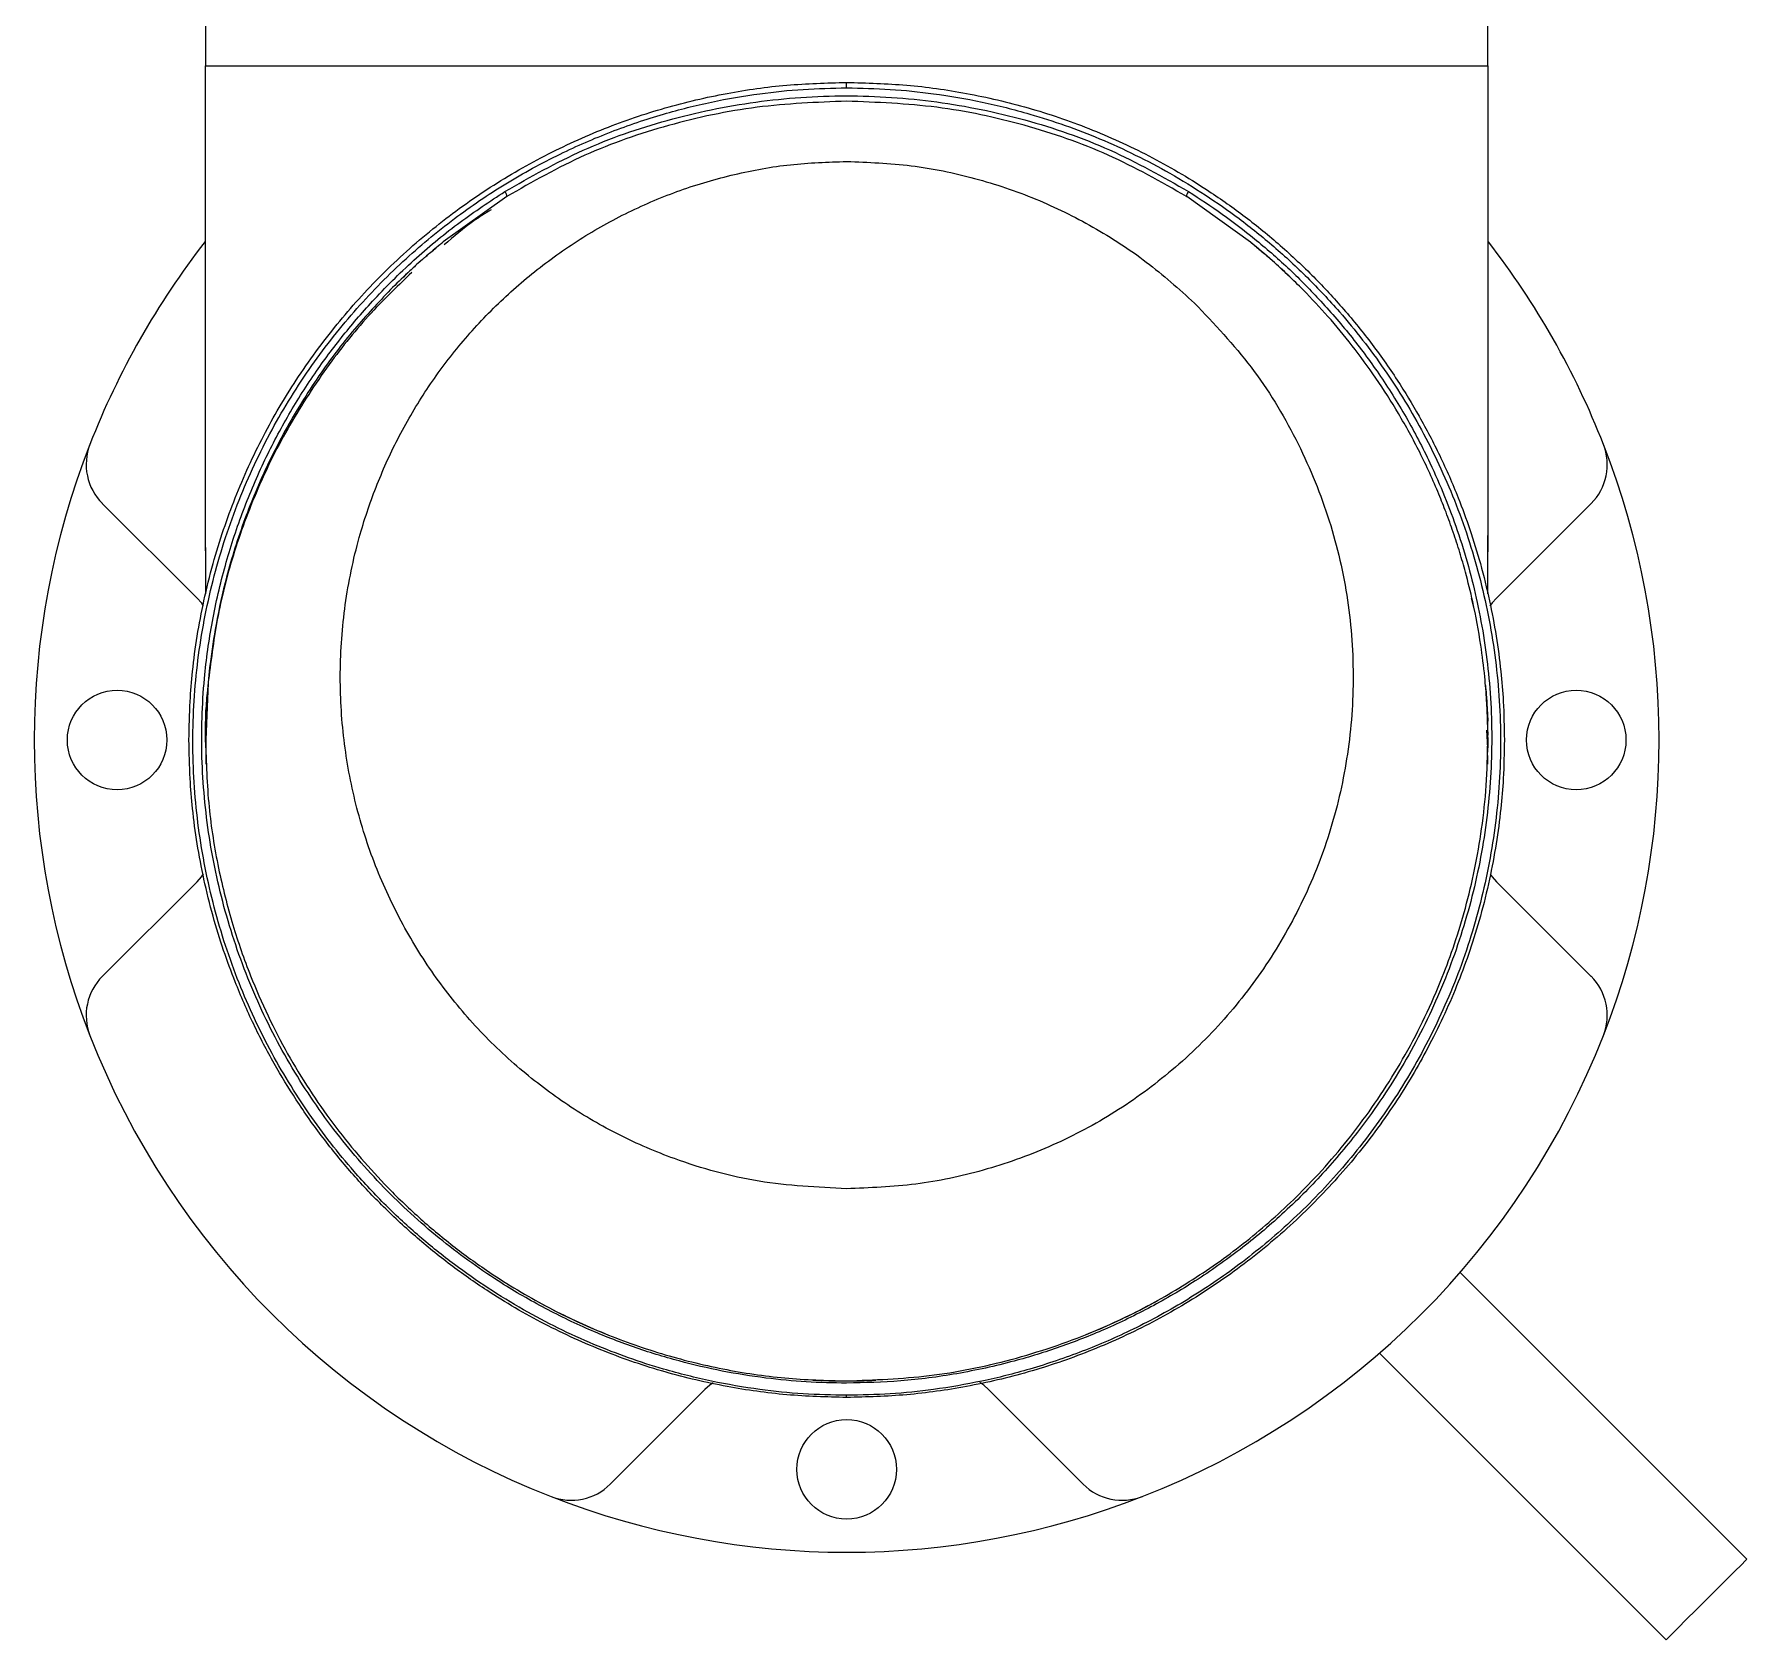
# Model space of a CAD drawing. Header units: millimetres. Extents: x 0 to 2067, y 0 to 841.
# Drawn here: x 1912.4 to 2067.4, y 201.8 to 347.1 of the extents above; entities that cross this region are included whole.
import ezdxf

# ---------------------------------------------------------------- set-up
doc = ezdxf.new("R2010")
doc.units = ezdxf.units.MM
doc.linetypes.add('SLD-实线', pattern=[0])

msp = doc.modelspace()

# ---------------------------------------------------------------- linework, layer by layer
at = {"color": 7, "linetype": 'SLD-实线', "lineweight": 15}
for p, q in [((1927.93, 353.72), (1927.93, 344.21)), ((2043.93, 344.21), (2043.93, 353.72)), ((1927.93, 317.63), (1927.93, 344.22)), ((1927.93, 344.22), (1928, 344.22)), ((1928, 344.22), (1928.17, 344.22)), ((1928.17, 344.22), (1928.18, 344.22)), ((1928.18, 344.22), (1928.58, 344.22)), ((1928.58, 344.22), (1929.65, 344.22)), ((1929.65, 344.22), (1929.85, 344.22)), ((1929.85, 344.22), (1929.86, 344.22)), ((1929.86, 344.22), (1931.36, 344.22)), ((1931.36, 344.22), (1931.43, 344.22)), ((1931.43, 344.22), (1933.46, 344.22)), ((1933.46, 344.22), (1933.47, 344.22)), ((1933.47, 344.22), (1936.23, 344.22)), ((1936.23, 344.22), (1938.29, 344.22)), ((1938.29, 344.22), (1939.28, 344.22)), ((1939.28, 344.22), (1941.5, 344.22)), ((1941.5, 344.22), (1943.07, 344.22)), ((1943.07, 344.22), (1945.09, 344.22)), ((1952.47, 344.22), (1956.03, 344.22)), ((1956.03, 344.22), (1956.93, 344.22)), ((1956.93, 344.22), (1961.46, 344.22)), ((1961.46, 344.22), (1961.64, 344.22)), ((1961.64, 344.22), (1966.28, 344.22)), ((1966.28, 344.22), (1970.7, 344.22)), ((1970.73, 344.22), (1971.45, 344.22)), ((1971.45, 344.22), (1971.49, 344.22)), ((1971.49, 344.22), (1975.86, 344.22)), ((1975.86, 344.22), (1977.17, 344.22)), ((1977.17, 344.22), (1981.05, 344.22)), ((1981.05, 344.22), (1981.11, 344.22)), ((1981.11, 344.22), (1985.93, 344.22)), ((1985.93, 344.22), (1990.75, 344.22)), ((1990.75, 344.22), (1990.82, 344.22)), ((1990.82, 344.22), (1994.7, 344.22)), ((1994.7, 344.22), (1996.01, 344.22)), ((1996.01, 344.22), (2000.38, 344.22)), ((2000.38, 344.22), (2001.14, 344.22)), ((2010.23, 344.22), (2014.93, 344.22)), ((2014.93, 344.22), (2015.84, 344.22)), ((2015.84, 344.22), (2019.39, 344.22)), ((2026.78, 344.22), (2028.8, 344.22)), ((2028.8, 344.22), (2030.36, 344.22)), ((2030.36, 344.22), (2032.58, 344.22)), ((2032.58, 344.22), (2033.58, 344.22)), ((2038.4, 344.22), (2040.44, 344.22)), ((2040.44, 344.22), (2040.5, 344.22)), ((2040.5, 344.22), (2042.01, 344.22)), ((2042.01, 344.22), (2042.02, 344.22)), ((2042.02, 344.22), (2042.22, 344.22)), ((2042.22, 344.22), (2043.29, 344.22)), ((2043.29, 344.22), (2043.69, 344.22)), ((2043.69, 344.22), (2043.7, 344.22)), ((2043.7, 344.22), (2043.87, 344.22)), ((2043.87, 344.22), (2043.93, 344.22)), ((1985.93, 342.23), (1985.93, 342.72)), ((1955.18, 332.4), (1949.43, 328.29)), ((2022.46, 328.28), (2016.69, 332.4)), ((2024.02, 326.97), (2024.23, 326.78)), ((1927.16, 296.05), (1918.59, 304.61)), ((2053.27, 304.61), (2044.71, 296.05)), ((2043.93, 300.25), (2043.93, 301.71)), ((1927.93, 296.87), (1927.93, 296.43)), ((2042.44, 296.05), (2042.75, 294.76)), ((1928.18, 288.38), (1927.94, 282.52)), ((2043.93, 282.52), (2043.85, 284.1)), ((1927.93, 283.24), (1927.93, 283.42)), ((1927.93, 283.38), (1927.93, 283.2)), ((1927.94, 282.52), (1927.94, 282.52)), ((1927.98, 281.02), (1928, 282.57)), ((2043.87, 282.66), (2043.89, 281.02)), ((2043.93, 282.52), (2043.93, 282.52)), ((1918.59, 261.83), (1927.16, 270.39)), ((2044.71, 270.39), (2053.27, 261.83)), ((2067.36, 209.08), (2041.42, 235.02)), ((2034.14, 227.74), (2060.07, 201.8)), ((1973.11, 224.45), (1964.54, 215.88)), ((1985.93, 223.72), (1985.93, 223.93)), ((2007.33, 215.88), (1998.76, 224.45))]:
    msp.add_line(p, q, dxfattribs=at)
at = {"color": 8, "linetype": 'SLD-实线', "lineweight": 15}
for p, q in [((1927.94, 282.81), (1927.94, 282.52)), ((2043.93, 282.52), (2043.93, 282.81))]:
    msp.add_line(p, q, dxfattribs=at)
at = {"color": 7, "linetype": 'SLD-实线', "lineweight": 15, "flags": 128}
for points in [[(1947.85, 326.97), (1947.85, 326.97), (1947.85, 326.97), (1947.85, 326.97), (1947.85, 326.97), (1947.85, 326.97), (1947.85, 326.97), (1947.85, 326.97), (1947.85, 326.97)], [(1927.93, 300.35), (1927.93, 301.22), (1927.93, 302.12), (1927.93, 302.57), (1927.93, 302.79), (1927.93, 302.9), (1927.93, 302.96), (1927.93, 302.98), (1927.93, 303), (1927.93, 303), (1927.93, 303.01), (1927.93, 303.01), (1927.93, 303.01), (1927.93, 303.01), (1927.93, 303.01), (1927.93, 303.01), (1927.93, 303.01), (1927.93, 303.01), (1927.93, 303.01), (1927.93, 303.01), (1927.93, 303.28), (1927.93, 310.32), (1927.93, 317.63)], [(1927.73, 295.37), (1927.55, 295.62), (1927.16, 296.05)], [(2044.71, 296.05), (2044.32, 295.62), (2044.11, 295.32)], [(1927.16, 270.39), (1927.55, 270.83), (1927.76, 271.12)], [(2044.14, 271.08), (2044.32, 270.83), (2044.71, 270.39)], [(1973.84, 225.05), (1973.54, 224.83), (1973.11, 224.45)], [(1998.76, 224.45), (1998.33, 224.83), (1997.99, 225.08)], [(2060.07, 201.8), (2060.2, 201.92), (2060.56, 202.29), (2061.14, 202.87), (2061.89, 203.62), (2062.77, 204.5), (2063.72, 205.44), (2064.66, 206.38), (2065.54, 207.26), (2066.29, 208.02), (2066.87, 208.59), (2067.23, 208.96), (2067.36, 209.08), (2067.36, 209.08)]]:
    msp.add_lwpolyline(points, dxfattribs=at)
at = {"color": 7, "linetype": 'SLD-实线', "lineweight": 15}
for centre in [(1919.93, 283.22), (2051.93, 283.22), (1985.93, 217.22)]:
    msp.add_circle(centre, 4.5, dxfattribs=at)
for centre, radius, start, end in [((1985.93, 283.22), 73.5, 142.1569, 158.66), ((1985.93, 283.22), 58, 131.0451, 134.1553), ((2024.02, 326.97), 0.0024, 310.5076, 329.1804), ((1985.93, 283.22), 73.5, 21.34, 37.8342), ((1985.93, 283.22), 58, 45.8447, 47.5898), ((1985.93, 283.22), 73.5, 158.66, 201.34), ((1922.13, 308.15), 5, 158.66, 225), ((2049.74, 308.15), 5, 315, 21.34), ((1985.93, 283.22), 73.5, 338.66, 21.34), ((1985.93, 283.22), 58, 358.8967, 359.3029), ((1922.13, 258.3), 5, 135, 201.34), ((2049.74, 258.3), 5, 338.66, 45), ((1985.93, 283.22), 73.5, 201.34, 248.66), ((1985.93, 283.22), 73.5, 291.34, 338.66), ((1985.93, 283.22), 58, 240.992, 248.4453), ((1985.93, 283.22), 58, 291.9376, 299.2986), ((1985.93, 283.22), 58, 267.0191, 272.5966), ((1961.01, 219.42), 5, 248.66, 315), ((2010.86, 219.42), 5, 225, 291.34), ((1985.93, 283.22), 73.5, 248.66, 291.34)]:
    msp.add_arc(centre, radius, start, end, dxfattribs=at)
for points, knots in [([(1945.09, 344.22), (1946.25, 344.22), (1948.59, 344.22), (1951.18, 344.22), (1952.47, 344.22)], [0, 0, 0, 0, 0.5, 1, 1, 1, 1]), ([(1970.7, 344.22), (1970.7, 344.22), (1970.71, 344.22), (1970.72, 344.22), (1970.73, 344.22)], [0, 0, 0, 0, 0.499878, 1, 1, 1, 1]), ([(2001.14, 344.22), (2001.15, 344.22), (2001.16, 344.22), (2001.17, 344.22), (2001.17, 344.22)], [0, 0, 0, 0, 0.500179, 1, 1, 1, 1]), ([(2001.17, 344.22), (2002.14, 344.22), (2004.22, 344.23), (2007.25, 344.22), (2009.27, 344.22), (2010.23, 344.22)], [0, 0, 0, 0, 0.312257, 0.673551, 1, 1, 1, 1]), ([(2019.39, 344.22), (2020.69, 344.22), (2023.28, 344.22), (2025.61, 344.22), (2026.78, 344.22)], [0, 0, 0, 0, 0.5, 1, 1, 1, 1]), ([(2033.58, 344.22), (2034.47, 344.22), (2036.25, 344.22), (2037.68, 344.22), (2038.4, 344.22)], [0, 0, 0, 0, 0.499999, 1, 1, 1, 1]), ([(2043.93, 344.22), (2043.93, 342.36), (2043.93, 338.64), (2043.93, 333.18), (2043.93, 327.59), (2043.93, 322.01), (2043.93, 315.82), (2043.93, 309.32), (2043.94, 303.97), (2043.93, 300.96), (2043.93, 300.26)], [0, 0, 0, 0, 0.127001, 0.253999, 0.3725, 0.508637, 0.634981, 0.794713, 0.952472, 1, 1, 1, 1]), ([(1926.43, 283.22), (1926.45, 284.39), (1926.49, 286.46), (1926.75, 289.59), (1927.15, 292.64), (1927.77, 295.89), (1928.56, 299.11), (1929.52, 302.22), (1930.95, 306.12), (1933.03, 310.68), (1936.12, 315.94), (1939.68, 320.82), (1943.82, 325.4), (1948.35, 329.49), (1953.3, 333.1), (1958.51, 336.14), (1963.93, 338.61), (1969.46, 340.5), (1974.99, 341.79), (1980.49, 342.58), (1984.12, 342.67), (1985.93, 342.72)], [0, 0, 0, 0, 0.039181, 0.069704, 0.105666, 0.142112, 0.180658, 0.216751, 0.25039, 0.318879, 0.38258, 0.450656, 0.515298, 0.581602, 0.645451, 0.708817, 0.770572, 0.830238, 0.889037, 0.944644, 1, 1, 1, 1]), ([(1985.93, 342.72), (1987.75, 342.67), (1991.38, 342.58), (1996.88, 341.79), (2002.41, 340.5), (2007.94, 338.61), (2013.36, 336.14), (2017.98, 333.44), (2021.84, 330.73), (2025.02, 328.15), (2028, 325.36), (2030.79, 322.38), (2033.38, 319.21), (2035.71, 315.9), (2037.8, 312.47), (2039.65, 308.91), (2041.15, 305.49), (2042.35, 302.22), (2043.31, 299.11), (2044.1, 295.89), (2044.71, 292.64), (2045.11, 289.59), (2045.38, 286.46), (2045.41, 284.39), (2045.43, 283.22)], [0, 0, 0, 0, 0.05535, 0.110953, 0.169746, 0.229407, 0.291155, 0.354516, 0.396819, 0.440203, 0.484691, 0.527411, 0.571652, 0.617427, 0.659368, 0.703434, 0.749633, 0.783269, 0.819358, 0.857901, 0.894344, 0.930302, 0.960823, 1, 1, 1, 1]), ([(1985.93, 223.93), (1984.62, 223.95), (1981.99, 224), (1977.9, 224.43), (1973.67, 225.15), (1968.62, 226.42), (1962.86, 228.46), (1956.48, 231.61), (1951.29, 235.02), (1947.23, 238.28), (1944.19, 241.09), (1940.77, 244.75), (1937.14, 249.42), (1933.58, 255.26), (1930.64, 261.67), (1928.45, 268.53), (1927.09, 275.72), (1926.63, 283.08), (1927.09, 290.43), (1928.45, 297.62), (1930.64, 304.48), (1933.58, 310.89), (1937.14, 316.74), (1941.2, 321.95), (1945.62, 326.51), (1950.25, 330.37), (1955.02, 333.61), (1959.78, 336.22), (1964.58, 338.31), (1969.16, 339.86), (1973.67, 341), (1977.9, 341.72), (1981.99, 342.15), (1984.62, 342.2), (1985.93, 342.23)], [0, 0, 0, 0, 0.020161, 0.040336, 0.063215, 0.086165, 0.120828, 0.157888, 0.197402, 0.218939, 0.241135, 0.263986, 0.300001, 0.33769, 0.376848, 0.417194, 0.458376, 0.499992, 0.541608, 0.582791, 0.623137, 0.662295, 0.699983, 0.735999, 0.770213, 0.802565, 0.832266, 0.86171, 0.887852, 0.913835, 0.936788, 0.959664, 0.979841, 1, 1, 1, 1]), ([(1955.01, 332.85), (1957.33, 334.17), (1961.96, 336.79), (1969.67, 339.46), (1977.67, 341.13), (1985.89, 341.69), (1994.09, 341.14), (2002.12, 339.49), (2009.85, 336.82), (2014.52, 334.17), (2016.86, 332.85)], [0, 0, 0, 0, 0.124871, 0.249241, 0.374592, 0.499029, 0.62443, 0.748971, 0.874246, 1, 1, 1, 1]), ([(1985.93, 341.02), (1983.22, 340.92), (1977.77, 340.7), (1969.79, 338.98), (1962.11, 336.34), (1957.5, 333.71), (1955.18, 332.4)], [0, 0, 0, 0, 0.249354, 0.500545, 0.749761, 1, 1, 1, 1]), ([(1985.93, 342.23), (1987.25, 342.2), (1989.87, 342.15), (1993.97, 341.72), (1998.19, 341), (2003.25, 339.73), (2009.01, 337.69), (2015.39, 334.54), (2020.58, 331.14), (2024.64, 327.87), (2027.67, 325.06), (2031.1, 321.41), (2034.73, 316.73), (2038.29, 310.89), (2041.23, 304.48), (2043.42, 297.62), (2044.78, 290.43), (2045.24, 283.08), (2044.78, 275.72), (2043.42, 268.53), (2041.23, 261.67), (2038.29, 255.26), (2034.73, 249.42), (2030.67, 244.2), (2026.24, 239.64), (2021.62, 235.78), (2016.85, 232.54), (2012.08, 229.93), (2007.29, 227.84), (2002.7, 226.29), (1998.19, 225.15), (1993.97, 224.43), (1989.87, 224), (1987.25, 223.95), (1985.93, 223.93)], [0, 0, 0, 0, 0.0201606, 0.0403355, 0.0632147, 0.086165, 0.1208277, 0.1578883, 0.1974023, 0.2189392, 0.2411346, 0.2639857, 0.3000012, 0.3376899, 0.3768477, 0.4171934, 0.4583764, 0.4999923, 0.5416082, 0.5827911, 0.623137, 0.6622948, 0.6999834, 0.735999, 0.7702129, 0.8025652, 0.8322656, 0.8617099, 0.8878516, 0.9138349, 0.9367883, 0.9596645, 0.9798409, 1, 1, 1, 1]), ([(2016.68, 332.4), (2014.36, 333.72), (2009.73, 336.35), (2002.06, 338.99), (1994.09, 340.7), (1988.66, 340.92), (1985.93, 341.02)], [0, 0, 0, 0, 0.251028, 0.501088, 0.749685, 1, 1, 1, 1]), ([(1985.93, 242.61), (1983.28, 242.74), (1977.97, 243), (1971.08, 244.92), (1965.33, 247.37), (1960.63, 250.11), (1956.25, 253.43), (1952.24, 257.28), (1948.69, 261.66), (1945.66, 266.52), (1943.2, 271.79), (1941.41, 277.4), (1940.33, 283.27), (1939.99, 289.33), (1940.44, 295.49), (1941.61, 301.12), (1943.28, 306.12), (1945.26, 310.51), (1947.7, 314.72), (1950.6, 318.68), (1953.92, 322.35), (1957.66, 325.67), (1961.75, 328.6), (1966.17, 331.07), (1970.85, 333.04), (1975.77, 334.48), (1980.82, 335.4), (1984.23, 335.51), (1985.93, 335.57)], [0, 0, 0, 0, 0.054694, 0.109144, 0.146483, 0.183611, 0.221071, 0.259891, 0.298537, 0.337593, 0.378345, 0.418857, 0.459775, 0.501941, 0.54477, 0.587889, 0.620955, 0.654103, 0.687918, 0.721544, 0.755793, 0.790119, 0.82496, 0.85954, 0.894536, 0.92962, 0.964967, 1, 1, 1, 1]), ([(1985.93, 335.57), (1987.88, 335.49), (1991.78, 335.34), (1997.53, 334.15), (2003.06, 332.29), (2008.27, 329.73), (2013.12, 326.59), (2015.98, 324.03), (2017.4, 322.76)], [0, 0, 0, 0, 0.16737, 0.335828, 0.503269, 0.668919, 0.835134, 1, 1, 1, 1]), ([(1985.93, 225.02), (1984.71, 225.04), (1982.27, 225.09), (1978.5, 225.46), (1974.66, 226.07), (1970.65, 227.01), (1966.61, 228.25), (1962.48, 229.88), (1958.38, 231.87), (1953.79, 234.56), (1948.91, 238.11), (1943.91, 242.7), (1939.36, 247.99), (1935.39, 253.91), (1932.13, 260.39), (1929.69, 267.26), (1928.13, 274.38), (1927.46, 281.6), (1927.67, 288.14), (1928.47, 293.95), (1929.63, 298.94), (1931.18, 303.74), (1933.07, 308.22), (1935.27, 312.44), (1937.69, 316.29), (1940.34, 319.86), (1943.38, 323.39), (1946.9, 326.84), (1950.84, 330.1), (1953.64, 331.95), (1955.01, 332.85)], [0, 0, 0, 0, 0.0229514, 0.0459206, 0.0710045, 0.0961608, 0.1235239, 0.1510233, 0.1807549, 0.2106921, 0.2535086, 0.2979264, 0.3439117, 0.3920094, 0.4410631, 0.4909034, 0.5410362, 0.5909524, 0.6404187, 0.6762384, 0.71196, 0.7458343, 0.7795425, 0.8110438, 0.8423483, 0.8712718, 0.9000005, 0.9350517, 0.9683803, 1, 1, 1, 1]), ([(1955.18, 332.4), (1955.19, 332.4), (1955.2, 332.41), (1955.2, 332.44), (1955.2, 332.49), (1955.17, 332.56), (1955.14, 332.64), (1955.1, 332.72), (1955.05, 332.79), (1955.02, 332.83), (1955.01, 332.85)], [0, 0, 0, 0, 0.093666, 0.207689, 0.343132, 0.498278, 0.63353, 0.764459, 0.887392, 1, 1, 1, 1]), ([(2016.86, 332.85), (2017.89, 332.18), (2019.94, 330.84), (2022.94, 328.53), (2025.87, 325.98), (2028.77, 323.06), (2031.53, 319.86), (2034.18, 316.29), (2036.6, 312.44), (2039.06, 307.73), (2041.32, 302.14), (2043.12, 295.61), (2044.18, 288.72), (2044.41, 281.6), (2043.74, 274.38), (2042.17, 267.26), (2039.73, 260.39), (2036.48, 253.91), (2032.83, 248.46), (2029.06, 243.95), (2025.44, 240.32), (2021.57, 237.08), (2017.6, 234.28), (2013.49, 231.87), (2009.39, 229.88), (2005.25, 228.25), (2000.79, 226.87), (1995.98, 225.82), (1990.9, 225.14), (1987.56, 225.06), (1985.93, 225.02)], [0, 0, 0, 0, 0.023697, 0.047534, 0.073684, 0.100013, 0.128738, 0.157665, 0.188966, 0.22047, 0.265429, 0.311846, 0.359565, 0.409028, 0.458945, 0.50908, 0.558918, 0.607972, 0.656073, 0.690626, 0.72489, 0.757237, 0.789325, 0.819259, 0.848994, 0.87649, 0.903856, 0.937366, 0.969403, 1, 1, 1, 1]), ([(2016.86, 332.85), (2016.84, 332.83), (2016.81, 332.79), (2016.77, 332.72), (2016.73, 332.64), (2016.69, 332.56), (2016.67, 332.5), (2016.66, 332.45), (2016.67, 332.41), (2016.68, 332.4), (2016.69, 332.4)], [0, 0, 0, 0, 0.112602, 0.235531, 0.366455, 0.501704, 0.656905, 0.79232, 0.906298, 1, 1, 1, 1]), ([(1953.76, 331.2), (1953.23, 330.87), (1951.72, 329.93), (1950.39, 328.78), (1949.52, 328.03)], [0, 0, 0, 0, 0.346745, 1, 1, 1, 1]), ([(1949.43, 328.29), (1948.62, 327.62), (1947.53, 326.7), (1945.95, 325.25), (1945.18, 324.48), (1944.66, 323.97)], [0, 0, 0, 0, 0.491239, 0.661878, 1, 1, 1, 1]), ([(1947.85, 326.97), (1948.01, 327.1), (1948.32, 327.37), (1948.76, 327.74), (1949.15, 328.07), (1949.33, 328.22), (1949.43, 328.29)], [0, 0, 0, 0, 0.250885, 0.501316, 0.752106, 1, 1, 1, 1]), ([(2027.24, 323.94), (2026.33, 324.83), (2024.8, 326.34), (2023.13, 327.72), (2022.46, 328.28)], [0, 0, 0, 0, 0.592461, 1, 1, 1, 1]), ([(2022.46, 328.28), (2022.55, 328.21), (2022.73, 328.06), (2023.11, 327.74), (2023.55, 327.37), (2023.86, 327.1), (2024.02, 326.97)], [0, 0, 0, 0, 0.238859, 0.492939, 0.746796, 1, 1, 1, 1]), ([(1946.58, 325.51), (1945.42, 324.4), (1942.79, 321.9), (1939.15, 317.41), (1935.65, 312.12), (1932.71, 306.35), (1930.49, 300.44), (1928.94, 294.53), (1928.45, 290.6), (1928.2, 288.65)], [0, 0, 0, 0, 0.111424, 0.25098, 0.404696, 0.558857, 0.712606, 0.857881, 1, 1, 1, 1]), ([(1944.66, 323.97), (1943.56, 322.8), (1941.23, 320.33), (1938.03, 316.07), (1934.97, 311.13), (1932.85, 306.74), (1931.44, 303.14), (1930.58, 300.61), (1929.66, 297.43), (1928.89, 293.94), (1928.35, 290.41), (1928.08, 287.6), (1927.96, 285.31), (1927.94, 283.9), (1927.93, 283.22)], [0, 0, 0, 0, 0.106396, 0.223725, 0.351999, 0.491226, 0.546735, 0.6092, 0.669416, 0.766832, 0.84706, 0.906461, 0.954678, 1, 1, 1, 1]), ([(2043.93, 283.22), (2043.93, 283.8), (2043.92, 285), (2043.83, 286.9), (2043.65, 289.18), (2043.27, 292.17), (2042.69, 295.33), (2042, 298.12), (2041.4, 300.22), (2040.81, 302.02), (2040.18, 303.78), (2039.22, 306.2), (2037.84, 309.22), (2035.92, 312.72), (2033.87, 315.94), (2031.73, 318.87), (2029.54, 321.53), (2027.99, 323.15), (2027.24, 323.94)], [0, 0, 0, 0, 0.038653, 0.079473, 0.126897, 0.190892, 0.280016, 0.341423, 0.382264, 0.425233, 0.467638, 0.506542, 0.599205, 0.687697, 0.772019, 0.852175, 0.928167, 1, 1, 1, 1]), ([(2017.4, 322.76), (2019.18, 320.88), (2022.72, 317.13), (2026.7, 310.55), (2029.62, 303.6), (2031.35, 296.38), (2031.93, 289.11), (2031.41, 281.99), (2029.88, 275.14), (2027.38, 268.72), (2024.03, 262.83), (2019.93, 257.55), (2015.2, 253.02), (2009.95, 249.23), (2004.29, 246.28), (1998.34, 244.17), (1992.19, 242.85), (1988.02, 242.69), (1985.93, 242.61)], [0, 0, 0, 0, 0.07036, 0.140041, 0.208421, 0.275636, 0.342023, 0.407078, 0.470202, 0.533036, 0.594678, 0.654612, 0.714585, 0.772482, 0.830041, 0.887213, 0.943358, 1, 1, 1, 1]), ([(1927.93, 300.63), (1927.93, 299.79), (1927.93, 298.95), (1927.93, 298.18), (1927.93, 298.17)], [0, 0, 0, 0, 0.991302, 1, 1, 1, 1]), ([(1927.93, 300.35), (1927.93, 300.33), (1927.93, 299.21), (1927.93, 297.83), (1927.93, 296.64), (1927.93, 296.43)], [0, 0, 0, 0, 0.008008, 0.825794, 1, 1, 1, 1]), ([(2043.93, 296.43), (2043.93, 296.65), (2043.93, 297.8), (2043.93, 299.13), (2043.93, 300.22), (2043.93, 300.26)], [0, 0, 0, 0, 0.182418, 0.965043, 1, 1, 1, 1]), ([(2043.71, 288.16), (2043.74, 287.9), (2043.82, 287.1), (2043.87, 286.11), (2043.92, 285.27), (2043.93, 284.87), (2043.93, 284.95), (2043.93, 284.96)], [0, 0, 0, 0, 0.139841, 0.424813, 0.689791, 0.937714, 1, 1, 1, 1]), ([(1927.97, 285.97), (1927.97, 285.97), (1927.98, 285.89), (1928, 286.22), (1928.03, 286.72), (1928.07, 287.23), (1928.08, 287.35)], [0, 0, 0, 0, 0.0391847, 0.4551233, 0.8712827, 1, 1, 1, 1]), ([(1927.93, 285.96), (1927.93, 285.81), (1927.93, 285.15), (1927.93, 284.36), (1927.93, 283.63), (1927.93, 283.55), (1927.93, 283.52)], [0, 0, 0, 0, 0.110479, 0.460947, 0.828339, 1, 1, 1, 1]), ([(2043.93, 284.09), (2043.93, 284.07), (2043.93, 284.04), (2043.93, 284.56), (2043.93, 285.06), (2043.93, 285.5), (2043.93, 285.55)], [0, 0, 0, 0, 0.2845468, 0.6303851, 0.9581731, 1, 1, 1, 1]), ([(1985.93, 223.72), (1984.12, 223.77), (1980.49, 223.87), (1974.99, 224.66), (1969.46, 225.95), (1963.93, 227.84), (1958.51, 230.3), (1953.89, 233), (1950.03, 235.72), (1946.85, 238.3), (1943.86, 241.08), (1941.08, 244.06), (1938.49, 247.24), (1936.16, 250.54), (1934.07, 253.98), (1932.21, 257.53), (1930.72, 260.96), (1929.52, 264.23), (1928.56, 267.33), (1927.77, 270.56), (1927.15, 273.81), (1926.75, 276.85), (1926.49, 279.98), (1926.45, 282.06), (1926.43, 283.22)], [0, 0, 0, 0, 0.05535, 0.110953, 0.169746, 0.229407, 0.291155, 0.354516, 0.396819, 0.440203, 0.484691, 0.527411, 0.571652, 0.617427, 0.659368, 0.703434, 0.749632, 0.783269, 0.819358, 0.857901, 0.894343, 0.930302, 0.960823, 1, 1, 1, 1]), ([(1927.93, 283.22), (1927.99, 281.2), (1928.11, 277.31), (1929.01, 271.71), (1930.29, 266.6), (1931.84, 262.15), (1933.53, 258.27), (1935.31, 254.83), (1937.27, 251.59), (1939.4, 248.53), (1941.68, 245.68), (1944.2, 242.89), (1946.99, 240.18), (1950.07, 237.58), (1953.83, 234.83), (1958.34, 232.09), (1963.65, 229.57), (1969.12, 227.61), (1974.69, 226.23), (1980.31, 225.38), (1984.07, 225.27), (1985.93, 225.22)], [0, 0, 0, 0, 0.067531, 0.130021, 0.188718, 0.24276, 0.286353, 0.329072, 0.370921, 0.411901, 0.452017, 0.491271, 0.535748, 0.579828, 0.623517, 0.688312, 0.752259, 0.815379, 0.877694, 0.939227, 1, 1, 1, 1]), ([(1927.93, 283.12), (1927.93, 283.12), (1927.93, 283.09), (1927.93, 283.09), (1927.93, 283.04), (1927.93, 283), (1927.93, 282.98)], [0, 0, 0, 0, 0.008216, 0.397279, 0.767961, 1, 1, 1, 1]), ([(1927.93, 283.01), (1927.93, 283), (1927.93, 282.96), (1927.94, 282.86), (1927.94, 282.81)], [0, 0, 0, 0, 0.412019, 1, 1, 1, 1]), ([(1985.93, 225.22), (1988.42, 225.32), (1993.45, 225.5), (2000.91, 227.03), (2007.61, 229.28), (2013.48, 232.07), (2017.7, 234.63), (2020.93, 236.94), (2023.28, 238.81), (2025.54, 240.82), (2027.83, 243.07), (2030.13, 245.61), (2032.41, 248.46), (2034.54, 251.5), (2036.51, 254.74), (2038.29, 258.16), (2039.76, 261.52), (2040.97, 264.82), (2041.95, 268.06), (2042.78, 271.54), (2043.42, 275.24), (2043.85, 279.16), (2043.91, 281.85), (2043.93, 283.22)], [0, 0, 0, 0, 0.081049, 0.163447, 0.247247, 0.311071, 0.375734, 0.408399, 0.44128, 0.474381, 0.507704, 0.546956, 0.58704, 0.627958, 0.669713, 0.712309, 0.755748, 0.791257, 0.828845, 0.868513, 0.910261, 0.95409, 1, 1, 1, 1]), ([(2045.43, 283.22), (2045.41, 282.06), (2045.38, 279.98), (2045.11, 276.85), (2044.71, 273.81), (2044.1, 270.56), (2043.31, 267.33), (2042.35, 264.23), (2040.92, 260.33), (2038.83, 255.77), (2035.75, 250.5), (2032.19, 245.63), (2028.05, 241.05), (2023.52, 236.96), (2018.57, 233.35), (2013.36, 230.3), (2007.94, 227.84), (2002.41, 225.95), (1996.88, 224.66), (1991.38, 223.87), (1987.75, 223.77), (1985.93, 223.72)], [0, 0, 0, 0, 0.0391807, 0.069704, 0.1056658, 0.1421125, 0.1806581, 0.2167503, 0.2503907, 0.3188787, 0.3825803, 0.4506564, 0.5152974, 0.5816026, 0.6454513, 0.7088175, 0.7705717, 0.8302377, 0.8890369, 0.9446445, 1, 1, 1, 1]), ([(2043.93, 283.09), (2043.93, 283.09), (2043.93, 283.1), (2043.93, 283.31), (2043.93, 283.38)], [0, 0, 0, 0, 0.678934, 1, 1, 1, 1]), ([(2043.93, 282.81), (2043.93, 282.86), (2043.93, 282.96), (2043.93, 283), (2043.93, 283.01)], [0, 0, 0, 0, 0.591189, 1, 1, 1, 1])]:
    msp.add_open_spline(points, degree=3, knots=knots, dxfattribs=at)
at = {"color": 8, "linetype": 'SLD-实线', "lineweight": 15}
for points, knots in [([(1927.98, 286.02), (1927.98, 285.96), (1927.93, 285.02), (1927.94, 284.19), (1927.94, 283.83), (1927.94, 283.73)], [0, 0, 0, 0, 0.049237, 0.729689, 1, 1, 1, 1]), ([(1927.93, 283.42), (1927.94, 283.62), (1927.94, 284.07), (1927.93, 285.05), (1927.98, 285.96), (1927.98, 286.01)], [0, 0, 0, 0, 0.427624, 0.966271, 1, 1, 1, 1]), ([(2043.93, 283.74), (2043.93, 283.83), (2043.93, 284.11), (2043.91, 284.94), (2043.9, 285.51)], [0, 0, 0, 0, 0.320609, 1, 1, 1, 1]), ([(1927.94, 283.66), (1927.94, 283.68), (1927.94, 283.76), (1927.94, 283.87), (1927.94, 283.94)], [0, 0, 0, 0, 0.321791, 1, 1, 1, 1]), ([(2043.93, 283.97), (2043.93, 283.94), (2043.93, 283.85), (2043.93, 283.74), (2043.93, 283.68), (2043.93, 283.66)], [0, 0, 0, 0, 0.274984, 0.758029, 1, 1, 1, 1]), ([(1927.93, 283.22), (1927.93, 283.25), (1927.93, 283.32), (1927.93, 283.39), (1927.93, 283.43)], [0, 0, 0, 0, 0.505764, 1, 1, 1, 1]), ([(1927.93, 283.02), (1927.93, 283.04), (1927.93, 283.09), (1927.93, 283.18), (1927.93, 283.22)], [0, 0, 0, 0, 0.502002, 1, 1, 1, 1]), ([(2043.93, 283.44), (2043.93, 283.42), (2043.93, 283.37), (2043.93, 283.3), (2043.93, 283.25), (2043.93, 283.22)], [0, 0, 0, 0, 0.216331, 0.570926, 1, 1, 1, 1]), ([(2043.93, 283.22), (2043.93, 283.18), (2043.93, 283.09), (2043.93, 283.07), (2043.93, 283.02), (2043.93, 283.01)], [0, 0, 0, 0, 0.4139062, 0.8320022, 1, 1, 1, 1]), ([(2043.93, 283.16), (2043.93, 283.15), (2043.93, 283.02), (2043.93, 283.06), (2043.93, 282.81), (2043.93, 282.62), (2043.93, 282.53), (2043.93, 282.52)], [0, 0, 0, 0, 0.03653, 0.375399, 0.707955, 0.964816, 1, 1, 1, 1])]:
    msp.add_open_spline(points, degree=3, knots=knots, dxfattribs=at)

doc.saveas('drawing.dxf')
